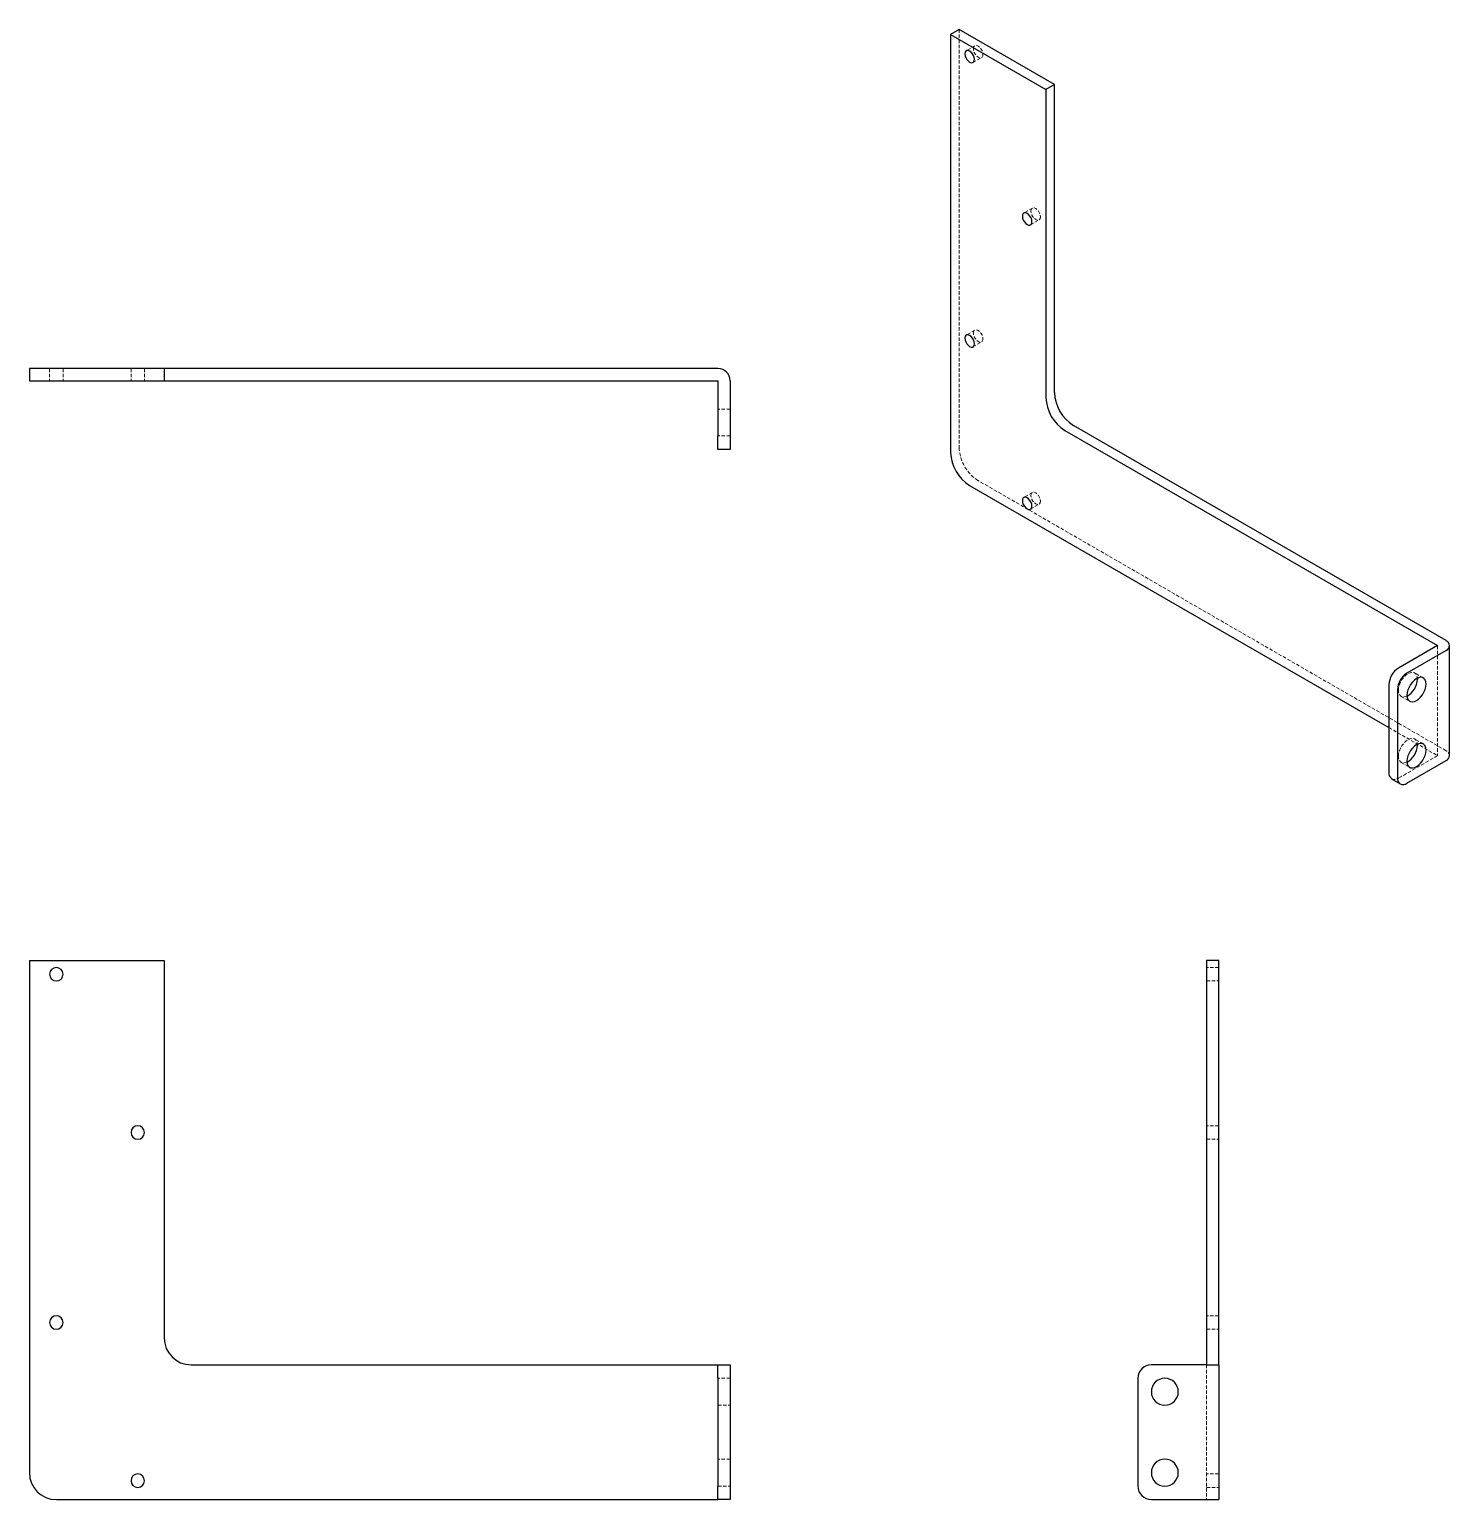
# Model space of a CAD drawing. Header units: millimetres. Extents: x 156 to 683, y 24 to 570.
import ezdxf

# ---------------------------------------------------------------- set-up
doc = ezdxf.new("R2010")
doc.units = ezdxf.units.MM
doc.linetypes.add('HIDDEN', pattern=[1.905, 1.27, -0.635])

msp = doc.modelspace()

# ---------------------------------------------------------------- linework, layer by layer
at = {"color": 7, "linetype": 'Continuous', "lineweight": 25}
for p, q in [((501.06, 569.72), (497.88, 567.89)), ((497.88, 567.89), (533.24, 547.48)), ((497.88, 567.89), (497.88, 412.74)), ((536.42, 549.31), (501.06, 569.72)), ((536.42, 549.31), (533.24, 547.48)), ((533.24, 547.48), (533.24, 433.16)), ((536.42, 435), (536.42, 549.31)), ((156.09, 443.88), (156.09, 439.38)), ((206.09, 443.88), (156.09, 443.88)), ((206.09, 443.88), (206.09, 439.38)), ((216.09, 443.88), (206.09, 443.88)), ((411.59, 443.88), (216.09, 443.88)), ((156.09, 439.38), (206.09, 439.38)), ((206.09, 439.38), (216.09, 439.38)), ((216.09, 439.38), (411.59, 439.38)), ((411.59, 439.38), (411.59, 418.88)), ((416.09, 439.38), (416.09, 418.88)), ((540.31, 420.91), (678.55, 341.11)), ((681.73, 342.95), (543.49, 422.75)), ((411.59, 413.88), (411.59, 418.88)), ((416.09, 418.88), (416.09, 413.88)), ((416.09, 413.88), (411.59, 413.88)), ((504.95, 400.5), (660.52, 310.69)), ((678.55, 341.11), (664.05, 332.74)), ((681.73, 339.27), (667.23, 330.9)), ((683.05, 300.28), (683.05, 341.11)), ((671.11, 329.04), (671.12, 328.66)), ((660.52, 326.62), (660.52, 293.96)), ((663.7, 324.78), (663.7, 292.12)), ((671.11, 304.54), (671.12, 304.16)), ((667.23, 290.08), (681.73, 298.45)), ((661.55, 291.67), (664.73, 289.83)), ((156.09, 224.28), (206.09, 224.28)), ((156.09, 224.28), (156.09, 34.28)), ((206.09, 224.28), (206.09, 84.28)), ((597.38, 224.28), (592.88, 224.28)), ((592.88, 224.28), (592.88, 84.28)), ((597.38, 84.28), (597.38, 224.28)), ((592.88, 84.28), (592.88, 74.28)), ((597.38, 74.28), (597.38, 84.28)), ((216.09, 74.28), (411.59, 74.28)), ((411.59, 74.28), (416.09, 74.28)), ((411.59, 69.28), (411.59, 74.28)), ((416.09, 74.28), (416.09, 69.28)), ((592.88, 74.28), (572.38, 74.28)), ((592.88, 74.28), (597.38, 74.28)), ((597.38, 74.28), (597.38, 24.28)), ((411.59, 69.28), (411.59, 29.28)), ((416.09, 69.28), (416.09, 29.28)), ((567.38, 69.28), (567.38, 29.28)), ((411.59, 24.28), (411.59, 29.28)), ((416.09, 29.28), (416.09, 24.28)), ((166.09, 24.28), (411.59, 24.28)), ((416.09, 24.28), (411.59, 24.28)), ((572.38, 24.28), (592.88, 24.28)), ((592.88, 24.28), (597.38, 24.28))]:
    msp.add_line(p, q, dxfattribs=at)
at = {"color": 7, "linetype": 'HIDDEN', "lineweight": 18}
for p, q in [((501.06, 569.72), (501.06, 414.58)), ((506.88, 563.64), (503.7, 561.81)), ((506.2, 557.48), (509.38, 559.31)), ((528.24, 503.38), (525.06, 501.55)), ((527.56, 497.22), (530.74, 499.05)), ((506.88, 458.15), (503.7, 456.31)), ((506.2, 451.98), (509.38, 453.82)), ((163.59, 443.88), (163.59, 439.38)), ((168.59, 443.88), (168.59, 439.38)), ((193.79, 443.88), (193.79, 439.38)), ((198.79, 443.88), (198.79, 439.38)), ((416.09, 428.88), (411.59, 428.88)), ((416.09, 418.88), (411.59, 418.88)), ((681.73, 302.12), (508.13, 402.33)), ((528.24, 397.89), (525.06, 396.05)), ((527.56, 391.72), (530.74, 393.56)), ((678.55, 341.11), (678.55, 300.28)), ((673.27, 329.11), (670.09, 330.95)), ((665.09, 322.29), (668.27, 320.45)), ((660.52, 310.69), (678.55, 300.28)), ((673.27, 304.61), (670.09, 306.45)), ((678.55, 300.28), (664.05, 291.91)), ((665.09, 297.79), (668.27, 295.95)), ((597.38, 221.68), (592.88, 221.68)), ((592.88, 216.68), (597.38, 216.68)), ((597.38, 162.98), (592.88, 162.98)), ((592.88, 157.98), (597.38, 157.98)), ((597.38, 92.48), (592.88, 92.48)), ((592.88, 87.48), (597.38, 87.48)), ((592.88, 74.28), (592.88, 24.28)), ((416.09, 69.28), (411.59, 69.28)), ((411.59, 59.28), (416.09, 59.28)), ((416.09, 39.28), (411.59, 39.28)), ((597.38, 33.78), (592.88, 33.78)), ((411.59, 29.28), (416.09, 29.28)), ((592.88, 28.78), (597.38, 28.78))]:
    msp.add_line(p, q, dxfattribs=at)
at = {"color": 7, "linetype": 'Continuous', "lineweight": 25, "flags": 128}
for points in [[(506.72, 558.62), (506.63, 559.3), (506.38, 560.01), (505.99, 560.69), (505.5, 561.27), (504.95, 561.68), (504.41, 561.9), (503.91, 561.89), (503.52, 561.67), (503.27, 561.24), (503.18, 560.66)], [(503.18, 560.66), (503.27, 559.98), (503.52, 559.27), (503.91, 558.59), (504.41, 558.01), (504.95, 557.6), (505.5, 557.38), (505.99, 557.39), (506.38, 557.61), (506.63, 558.04), (506.72, 558.62)], [(528.07, 498.36), (527.99, 499.04), (527.74, 499.76), (527.35, 500.43), (526.85, 501.01), (526.31, 501.42), (525.76, 501.64), (525.27, 501.63), (524.88, 501.41), (524.63, 500.98), (524.54, 500.4)], [(524.54, 500.4), (524.63, 499.72), (524.88, 499.01), (525.27, 498.33), (525.76, 497.76), (526.31, 497.34), (526.85, 497.12), (527.35, 497.13), (527.74, 497.36), (527.99, 497.78), (528.07, 498.36)], [(506.72, 453.12), (506.63, 453.8), (506.38, 454.52), (505.99, 455.19), (505.5, 455.77), (504.95, 456.18), (504.41, 456.4), (503.91, 456.39), (503.52, 456.17), (503.27, 455.74), (503.18, 455.16)], [(503.18, 455.16), (503.27, 454.48), (503.52, 453.77), (503.91, 453.09), (504.41, 452.52), (504.95, 452.1), (505.5, 451.89), (505.99, 451.89), (506.38, 452.12), (506.63, 452.54), (506.72, 453.12)], [(528.07, 392.86), (527.99, 393.54), (527.74, 394.26), (527.35, 394.94), (526.85, 395.51), (526.31, 395.93), (525.76, 396.14), (525.27, 396.14), (524.88, 395.91), (524.63, 395.49), (524.54, 394.91)], [(524.54, 394.91), (524.63, 394.22), (524.88, 393.51), (525.27, 392.83), (525.76, 392.26), (526.31, 391.84), (526.85, 391.63), (527.35, 391.63), (527.74, 391.86), (527.99, 392.28), (528.07, 392.86)], [(674.3, 326.82), (674.22, 327.68), (673.95, 328.39), (673.53, 328.92), (672.97, 329.24), (672.3, 329.34), (671.56, 329.21), (670.77, 328.86), (669.98, 328.31), (669.23, 327.57), (668.56, 326.7), (668, 325.73), (667.58, 324.71), (667.32, 323.7), (667.23, 322.74)], [(667.23, 322.74), (667.32, 321.88), (667.58, 321.17), (668, 320.64), (668.56, 320.32), (669.23, 320.22), (669.98, 320.35), (670.77, 320.7), (671.56, 321.25), (672.3, 321.99), (672.97, 322.86), (673.53, 323.83), (673.95, 324.85), (674.22, 325.86), (674.3, 326.82)], [(674.3, 302.32), (674.22, 303.18), (673.95, 303.89), (673.53, 304.43), (672.97, 304.75), (672.3, 304.85), (671.56, 304.72), (670.77, 304.37), (669.98, 303.81), (669.23, 303.08), (668.56, 302.2), (668, 301.23), (667.58, 300.22), (667.32, 299.2), (667.23, 298.24)], [(667.23, 298.24), (667.32, 297.39), (667.58, 296.67), (668, 296.14), (668.56, 295.82), (669.23, 295.72), (669.98, 295.85), (670.77, 296.2), (671.56, 296.76), (672.3, 297.49), (672.97, 298.36), (673.53, 299.33), (673.95, 300.35), (674.22, 301.37), (674.3, 302.32)]]:
    msp.add_lwpolyline(points, dxfattribs=at)
at = {"color": 7, "linetype": 'HIDDEN', "lineweight": 18, "flags": 128}
for points in [[(506.37, 562.5), (506.45, 563.08), (506.7, 563.5), (507.09, 563.73), (507.59, 563.73), (508.13, 563.52), (508.68, 563.1), (509.17, 562.53), (509.56, 561.85), (509.82, 561.14), (509.9, 560.46)], [(509.9, 560.46), (509.82, 559.88), (509.56, 559.45), (509.17, 559.23), (508.68, 559.22), (508.13, 559.44), (507.59, 559.85), (507.09, 560.43), (506.7, 561.1), (506.45, 561.82), (506.37, 562.5)], [(527.72, 502.24), (527.81, 502.82), (528.06, 503.24), (528.45, 503.47), (528.94, 503.48), (529.49, 503.26), (530.03, 502.84), (530.53, 502.27), (530.92, 501.59), (531.17, 500.88), (531.26, 500.2)], [(531.26, 500.2), (531.17, 499.62), (530.92, 499.19), (530.53, 498.97), (530.03, 498.96), (529.49, 499.18), (528.94, 499.59), (528.45, 500.17), (528.06, 500.84), (527.81, 501.56), (527.72, 502.24)], [(506.37, 457), (506.45, 457.58), (506.7, 458.01), (507.09, 458.23), (507.59, 458.24), (508.13, 458.02), (508.68, 457.61), (509.17, 457.03), (509.56, 456.35), (509.82, 455.64), (509.9, 454.96)], [(509.9, 454.96), (509.82, 454.38), (509.56, 453.95), (509.17, 453.73), (508.68, 453.72), (508.13, 453.94), (507.59, 454.35), (507.09, 454.93), (506.7, 455.61), (506.45, 456.32), (506.37, 457)], [(527.72, 396.74), (527.81, 397.32), (528.06, 397.75), (528.45, 397.97), (528.94, 397.98), (529.49, 397.76), (530.03, 397.35), (530.53, 396.77), (530.92, 396.1), (531.17, 395.38), (531.26, 394.7)], [(531.26, 394.7), (531.17, 394.12), (530.92, 393.7), (530.53, 393.47), (530.03, 393.46), (529.49, 393.68), (528.94, 394.1), (528.45, 394.67), (528.06, 395.35), (527.81, 396.06), (527.72, 396.74)], [(664.05, 324.58), (664.14, 325.54), (664.4, 326.55), (664.82, 327.57), (665.38, 328.54), (666.05, 329.41), (666.8, 330.14), (667.59, 330.7), (668.37, 331.05), (669.12, 331.18), (669.79, 331.08), (670.35, 330.76), (670.77, 330.23), (671.03, 329.52), (671.11, 329.04)], [(667.25, 322.36), (666.8, 322.18), (666.05, 322.05), (665.38, 322.15), (664.82, 322.48), (664.4, 323.01), (664.14, 323.72), (664.05, 324.58)], [(664.05, 300.08), (664.14, 301.04), (664.4, 302.05), (664.82, 303.07), (665.38, 304.04), (666.05, 304.91), (666.8, 305.65), (667.59, 306.2), (668.37, 306.56), (669.12, 306.68), (669.79, 306.59), (670.35, 306.26), (670.77, 305.73), (671.03, 305.02), (671.11, 304.54)], [(667.25, 297.86), (666.8, 297.69), (666.05, 297.56), (665.38, 297.66), (664.82, 297.98), (664.4, 298.51), (664.14, 299.22), (664.05, 300.08)]]:
    msp.add_lwpolyline(points, dxfattribs=at)
at = {"color": 7, "linetype": 'Continuous', "lineweight": 25}
for centre, radius, start, end in [((411.59, 439.38), 4.5, 0, 90), ((548.48, 433.8), 15.26, 182.3869, 237.6131), ((551.66, 435.63), 15.26, 182.3869, 237.6131), ((513.12, 413.38), 15.26, 182.3869, 237.6131), ((681.03, 341.11), 1.96, 290.7834, 69.2166), ((668.19, 326.27), 7.68, 122.6055, 177.3945), ((671.37, 324.43), 7.68, 122.6055, 177.3945), ((663.61, 328.93), 7.51, 298.9324, 357.9045), ((663.61, 304.44), 7.51, 298.9324, 357.9045), ((680.79, 300.51), 2.26, 294.3747, 354.3052), ((662.97, 293.69), 2.46, 173.7012, 234.9867), ((665.85, 291.77), 2.18, 170.786, 309.2033), ((166.09, 219.18), 2.5, 0, 180), ((166.09, 219.18), 2.5, 180, 0), ((196.29, 160.48), 2.5, 0, 180), ((196.29, 160.48), 2.5, 180, 0), ((166.09, 89.98), 2.5, 0, 180), ((166.09, 89.98), 2.5, 180, 0), ((216.09, 84.28), 10, 180, 270), ((572.38, 69.28), 5, 90, 180), ((577.38, 64.28), 5, 0, 180), ((577.38, 64.28), 5, 180, 0), ((577.38, 34.28), 5, 0, 180), ((166.09, 34.28), 10, 180, 270), ((196.29, 31.28), 2.5, 0, 180), ((577.38, 34.28), 5, 180, 0), ((196.29, 31.28), 2.5, 180, 0), ((572.38, 29.28), 5, 180, 270)]:
    msp.add_arc(centre, radius, start, end, dxfattribs=at)
at = {"color": 7, "linetype": 'HIDDEN', "lineweight": 18}
for centre, radius, start, end in [((516.31, 415.22), 15.26, 182.3869, 237.6131), ((680.79, 300.06), 2.26, 5.6948, 65.6253), ((662.59, 293.96), 2.51, 245.6929, 305.6176)]:
    msp.add_arc(centre, radius, start, end, dxfattribs=at)

doc.saveas('drawing.dxf')
